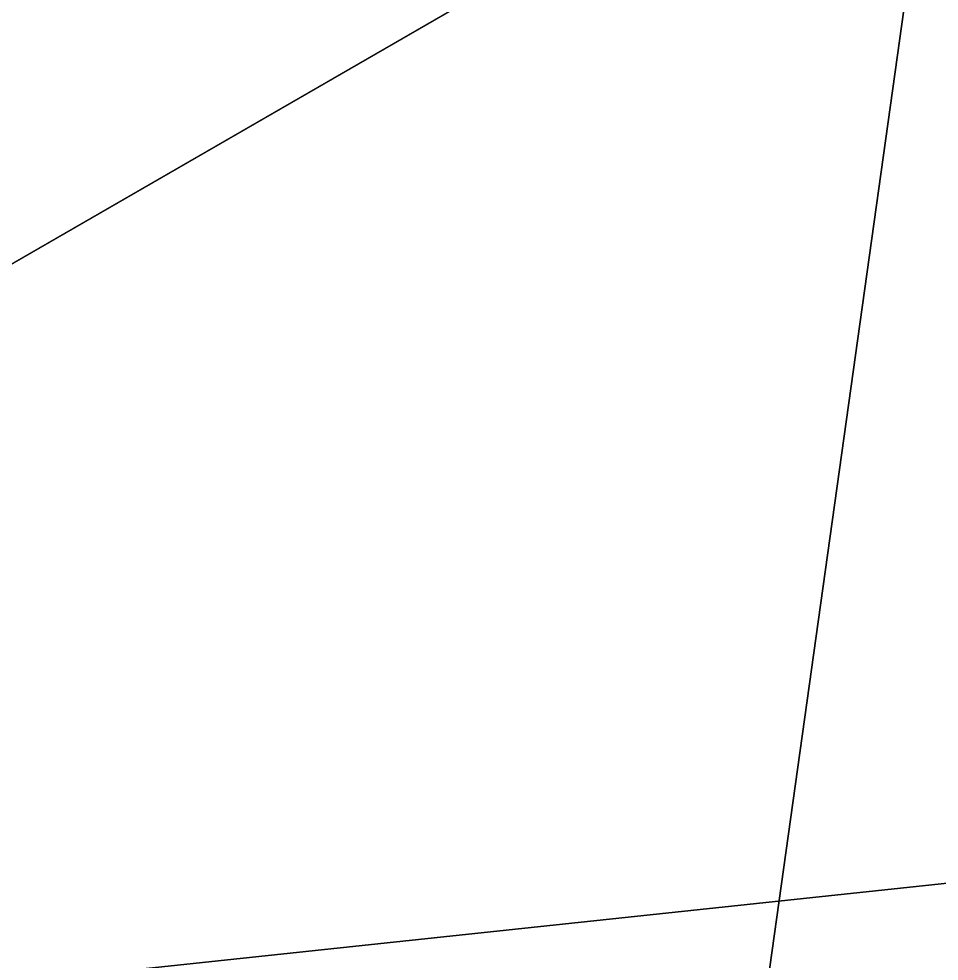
# Model space of a CAD drawing. Header units: millimetres. Extents: x -228 to 228, y -204 to 237.
# Drawn here: x -187.82 to -178.53, y -115.52 to -106.01 of the extents above; entities that cross this region are included whole.
import ezdxf

# ---------------------------------------------------------------- set-up
doc = ezdxf.new("R2010")
doc.units = ezdxf.units.MM
doc.header["$LTSCALE"] = 127.314815
for name, color, linetype in [('1474', 7, 'CONTINUOUS'), ('17', 7, 'CONTINUOUS'), ('2', 7, 'CONTINUOUS'), ('486', 7, 'CONTINUOUS'), ('7944', 7, 'CONTINUOUS'), ('7945', 7, 'CONTINUOUS'), ('7954', 7, 'CONTINUOUS'), ('7966', 7, 'CONTINUOUS')]:
    doc.layers.add(name, color=color, linetype=linetype)

msp = doc.modelspace()

# ---------------------------------------------------------------- linework, layer by layer
at = {"layer": '1474', "color": 5, "linetype": 'Continuous'}
for points in [[(-183.3798, -83.8502, 972.4326), (-164.302, -116.881, 972.437), (-183.0696, -83.8039, 972.6727), (-183.3798, -83.8502, 972.4326)], [(-164.111, -116.6409, 972.6727), (-181.0987, -87.2178, 973.0843), (-183.0696, -83.8039, 972.6727), (-164.111, -116.6409, 972.6727)], [(-164.302, -116.881, 972.437), (-164.111, -116.6409, 972.6727), (-183.0696, -83.8039, 972.6727), (-164.302, -116.881, 972.437)], [(-183.7231, -83.9004, 972.2545), (-164.302, -116.881, 972.437), (-183.3798, -83.8502, 972.4326), (-183.7231, -83.9004, 972.2545)], [(-183.7231, -83.9004, 972.2545), (-174.9145, -100.9869, 972.2545), (-164.302, -116.881, 972.437), (-183.7231, -83.9004, 972.2545)], [(-166.6693, -111.803, 974.0965), (-173.6559, -100.6092, 974.0965), (-181.0987, -87.2178, 973.0843), (-166.6693, -111.803, 974.0965)], [(-165.8378, -113.0994, 973.7819), (-166.6693, -111.803, 974.0965), (-181.0987, -87.2178, 973.0843), (-165.8378, -113.0994, 973.7819)], [(-165.8378, -113.0994, 973.7819), (-181.0987, -87.2178, 973.0843), (-163.8466, -116.2175, 973.3253), (-165.8378, -113.0994, 973.7819)], [(-163.8466, -116.2175, 973.3253), (-181.0987, -87.2178, 973.0843), (-164.111, -116.6409, 972.6727), (-163.8466, -116.2175, 973.3253)]]:
    msp.add_3dface(points, dxfattribs=at)
at = {"layer": '17', "color": 5, "linetype": 'Continuous'}
for points in [[(-185.2248, -64.7645, 1015.0987), (-148.7, -128.0272, 1015.0988), (-186.9569, -73.4409, 1003.5398), (-185.2248, -64.7645, 1015.0987)], [(-148.7, -128.0272, 1015.0988), (-185.2248, -64.7645, 1015.0987), (-160.7546, -92.8165, 1025.5153), (-148.7, -128.0272, 1015.0988)], [(-148.7, -128.0272, 1015.0988), (-187.3435, -75.424, 998.5027), (-186.9569, -73.4409, 1003.5398), (-148.7, -128.0272, 1015.0988)], [(-187.3435, -75.424, 998.5027), (-158.9912, -124.5321, 998.5016), (-187.8055, -77.7935, 985.7228), (-187.3435, -75.424, 998.5027)], [(-148.7, -128.0272, 1015.0988), (-157.0739, -125.1912, 1003.5536), (-187.3435, -75.424, 998.5027), (-148.7, -128.0272, 1015.0988)], [(-157.0739, -125.1912, 1003.5536), (-158.9912, -124.5321, 998.5016), (-187.3435, -75.424, 998.5027), (-157.0739, -125.1912, 1003.5536)], [(-187.8055, -77.7935, 985.7228), (-158.9912, -124.5321, 998.5016), (-187.8482, -77.9185, 983.9293), (-187.8055, -77.7935, 985.7228)], [(-158.9912, -124.5321, 998.5016), (-187.907, -78.009, 981.928), (-187.8482, -77.9185, 983.9293), (-158.9912, -124.5321, 998.5016)], [(-158.9912, -124.5321, 998.5016), (-182.4385, -90.059, 981.928), (-187.907, -78.009, 981.928), (-158.9912, -124.5321, 998.5016)], [(-158.9912, -124.5321, 998.5016), (-176.1982, -101.7281, 981.928), (-182.4385, -90.059, 981.928), (-158.9912, -124.5321, 998.5016)]]:
    msp.add_3dface(points, dxfattribs=at)
at = {"layer": '2', "color": 5, "linetype": 'Continuous'}
for points in [[(-160.015, -125.9228, 1000.4699), (-186.8665, -65.4019, 1016.0511), (-188.6665, -73.7063, 1004.9613), (-160.015, -125.9228, 1000.4699)], [(-186.8665, -65.4019, 1016.0511), (-160.015, -125.9228, 1000.4699), (-158.1664, -126.5364, 1004.9581), (-186.8665, -65.4019, 1016.0511)], [(-150.0731, -129.1302, 1016.051), (-186.8665, -65.4019, 1016.0511), (-158.1664, -126.5364, 1004.9581), (-150.0731, -129.1302, 1016.051)], [(-150.0731, -129.1302, 1016.051), (-161.5573, -93.2775, 1027.2882), (-186.8665, -65.4019, 1016.0511), (-150.0731, -129.1302, 1016.051)], [(-189.0598, -75.6153, 1000.4708), (-160.015, -125.9228, 1000.4699), (-188.6665, -73.7063, 1004.9613), (-189.0598, -75.6153, 1000.4708)], [(-160.015, -125.9228, 1000.4699), (-189.0598, -75.6153, 1000.4708), (-162.8585, -124.9634, 985.8266), (-160.015, -125.9228, 1000.4699)], [(-162.8585, -124.9634, 985.8266), (-189.0598, -75.6153, 1000.4708), (-162.9884, -124.9377, 984.031), (-162.8585, -124.9634, 985.8266)], [(-162.9884, -124.9377, 984.031), (-189.0598, -75.6153, 1000.4708), (-163.0974, -124.9428, 982.0153), (-162.9884, -124.9377, 984.031)], [(-163.0974, -124.9428, 982.0153), (-189.0598, -75.6153, 1000.4708), (-170.8744, -114.0763, 982.0153), (-163.0974, -124.9428, 982.0153)], [(-189.0598, -75.6153, 1000.4708), (-177.9286, -102.7272, 982.0153), (-170.8744, -114.0763, 982.0153), (-189.0598, -75.6153, 1000.4708)]]:
    msp.add_3dface(points, dxfattribs=at)
at = {"layer": '486', "color": 5, "linetype": 'Continuous'}
for points in [[(-184.619, -84.2545, 970.9182), (-165.0591, -117.6029, 971.7081), (-184.3767, -84.1439, 971.7081), (-184.619, -84.2545, 970.9182)], [(-165.0591, -117.6029, 971.7081), (-164.5322, -117.2275, 972.2339), (-184.3767, -84.1439, 971.7081), (-165.0591, -117.6029, 971.7081)], [(-164.5322, -117.2275, 972.2339), (-174.9567, -101.0113, 972.2339), (-184.3767, -84.1439, 971.7081), (-164.5322, -117.2275, 972.2339)], [(-165.0591, -117.6029, 971.7081), (-184.619, -84.2545, 970.9182), (-182.6054, -88.534, 970.9182), (-165.0591, -117.6029, 971.7081)], [(-175.7477, -101.4679, 970.9182), (-165.0591, -117.6029, 971.7081), (-182.6054, -88.534, 970.9182), (-175.7477, -101.4679, 970.9182)]]:
    msp.add_3dface(points, dxfattribs=at)
at = {"layer": '7944', "color": 5, "linetype": 'Continuous'}
for points in [[(-203.3158, -117.3844, 262), (-209.8169, -105.1873, 262), (-176.7532, -102.0485, 964.5), (-203.3158, -117.3844, 262)], [(-169.4408, -113.7772, 964.5), (-203.3158, -117.3844, 262), (-176.7532, -102.0485, 964.5), (-169.4408, -113.7772, 964.5)], [(-196.0033, -129.1131, 262), (-203.3158, -117.3844, 262), (-169.4408, -113.7772, 964.5), (-196.0033, -129.1131, 262)]]:
    msp.add_3dface(points, dxfattribs=at)
at = {"layer": '7945', "color": 5, "linetype": 'Continuous'}
msp.add_3dface([(-169.1746, -113.8388, 964.5), (-175.2182, -117.3281, 800.9402), (-182.6456, -121.6163, 608.2308), (-169.1746, -113.8388, 964.5)], dxfattribs=at)
at = {"layer": '7954', "color": 5, "linetype": 'Continuous'}
for points in [[(-196.0033, -129.1131, 262), (-169.4408, -113.7772, 964.5), (-182.6456, -121.6163, 608.2308), (-196.0033, -129.1131, 262)], [(-169.3199, -113.8605, 964.5), (-182.6456, -121.6163, 608.2308), (-169.4408, -113.7772, 964.5), (-169.3199, -113.8605, 964.5)], [(-169.1746, -113.8388, 964.5), (-182.6456, -121.6163, 608.2308), (-169.3199, -113.8605, 964.5), (-169.1746, -113.8388, 964.5)]]:
    msp.add_3dface(points, dxfattribs=at)
at = {"layer": '7966', "color": 5, "linetype": 'Continuous'}
for points in [[(-190.358, -78.9933, 964.5), (-205.0495, -118.3854, 262), (-178.4869, -103.0495, 964.5), (-190.358, -78.9933, 964.5)], [(-205.0495, -118.3854, 262), (-184.7037, -147.4988, 262), (-178.4869, -103.0495, 964.5), (-205.0495, -118.3854, 262)], [(-184.7037, -147.4988, 262), (-174.0338, -136.3133, 618.0253), (-178.4869, -103.0495, 964.5), (-184.7037, -147.4988, 262)]]:
    msp.add_3dface(points, dxfattribs=at)

doc.saveas('drawing.dxf')
